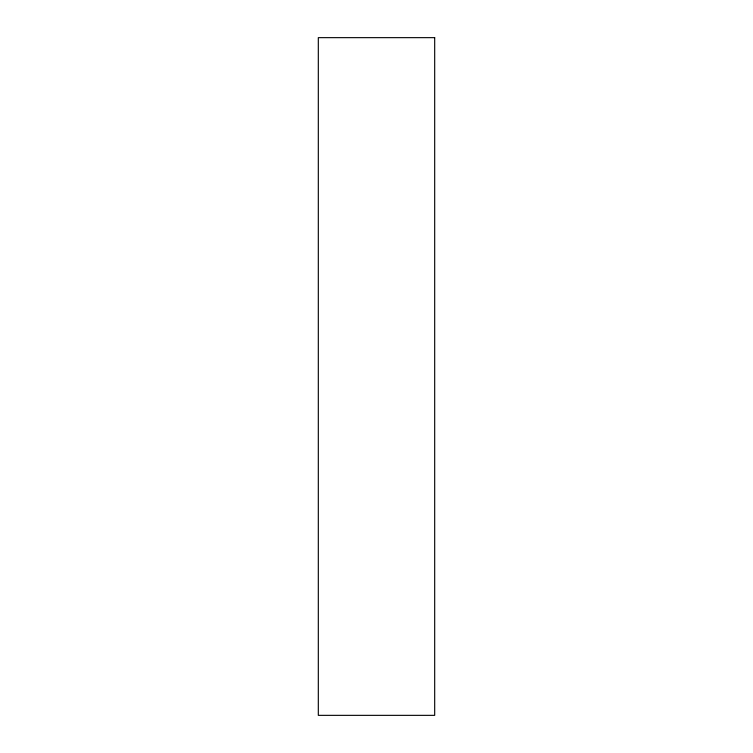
<?xml version="1.0" encoding="UTF-8"?>
<svg xmlns="http://www.w3.org/2000/svg" width="753" height="753" viewBox="0 0 753 753"><rect width="100%" height="100%" fill="white"/><g stroke="black" fill="none" stroke-linecap="round" stroke-linejoin="round"><path stroke-width="1.13" d="M434.688 37.65L318.312 37.65L318.312 715.35L434.688 715.35L434.688 37.65"/></g></svg>
